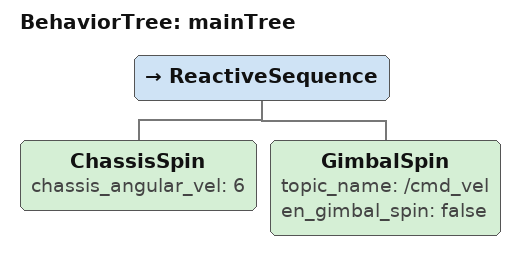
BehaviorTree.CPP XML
<?xml version="1.0" encoding="UTF-8"?>
<root BTCPP_format="4">
  <BehaviorTree ID="mainTree">
    <!-- 在启动区两点巡逻-->
    <ReactiveSequence>
      <ChassisSpin chassis_angular_vel="6"/>
      <GimbalSpin topic_name="/cmd_vel"
                    en_gimbal_spin="false"/>
    </ReactiveSequence>
  </BehaviorTree>
</root>
